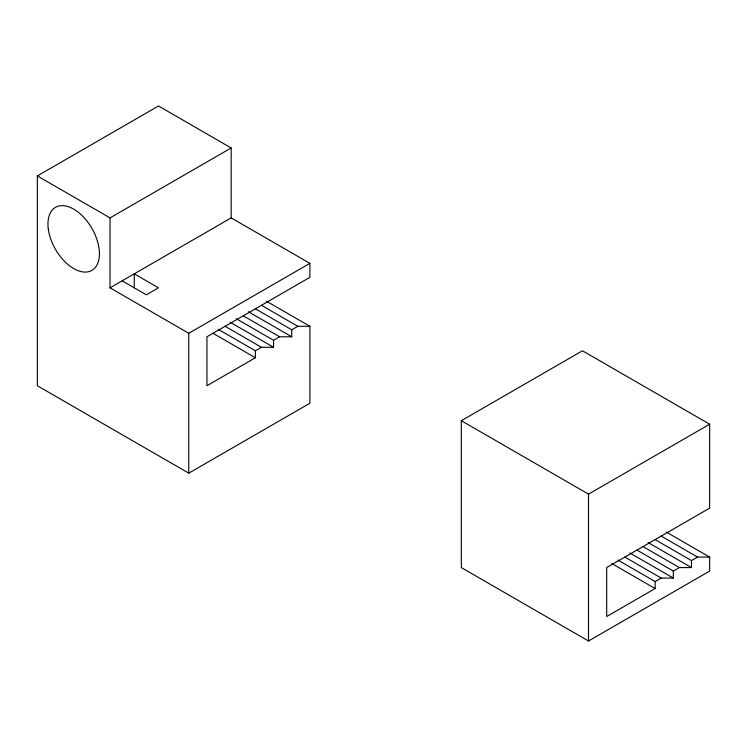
<?xml version="1.0" encoding="UTF-8"?>
<svg xmlns="http://www.w3.org/2000/svg" width="747" height="747" viewBox="0 0 747 747"><rect width="100%" height="100%" fill="white"/><g stroke="black" fill="none" stroke-linecap="round" stroke-linejoin="round"><path stroke-width="1.12" d="M266.502 301.237L309.902 326.29L309.902 403.221L188.767 473.159L37.35 385.741L37.35 175.928L158.485 105.99L231.168 147.953L231.168 217.891L110.033 287.828L110.033 217.891L231.168 147.953M110.033 287.828L188.767 333.283L309.902 263.346L309.902 277.333L206.938 336.785L206.938 385.741L255.39 357.766L255.39 350.773L218.04 329.203M255.39 350.773L261.45 347.271L273.561 347.271L273.561 340.277L236.211 318.717M273.561 340.277L279.621 336.785L291.732 336.785L291.732 329.791L255.39 308.81M291.732 329.791L297.792 326.29L309.902 326.29M666.24 532.023L709.65 557.085L709.65 571.072L588.515 641.01L461.319 567.58L461.319 420.71L582.455 350.773L709.65 424.203L709.65 508.128L606.685 567.571L606.685 616.527L655.138 588.552L655.138 581.558L617.788 559.998M461.319 420.71L588.515 494.141L709.65 424.203M655.138 581.558L661.198 578.066L673.308 578.066L673.308 571.072L636.967 550.091M673.308 571.072L679.368 567.571L691.479 567.58L691.479 560.586L655.138 539.605M691.479 560.586L697.539 557.085L709.65 557.085M231.168 217.891L309.902 263.346M37.35 175.928L110.033 217.891M261.45 305.308L297.792 326.29M661.198 536.103L697.539 557.085M248.331 311.723L291.732 336.785M648.069 542.518L691.479 567.58M243.279 315.804L279.621 336.785M643.027 546.599L679.368 567.571M230.16 322.218L273.561 347.271M629.898 553.004L673.308 578.066M225.108 326.29L261.45 347.271M624.856 557.085L661.198 578.066M122.144 280.835L146.375 294.822L158.485 287.828L134.255 273.841L134.255 287.828M212.998 333.283L255.39 357.766M611.737 563.499L655.138 588.552M588.515 494.141L588.515 641.01M188.767 333.283L188.767 473.159M48.275 228.881A36.407 21.019 60 0 0 89.911 271.31A36.407 21.019 60 0 0 82.889 216.415A36.407 21.019 60 0 0 48.275 228.881"/></g></svg>
